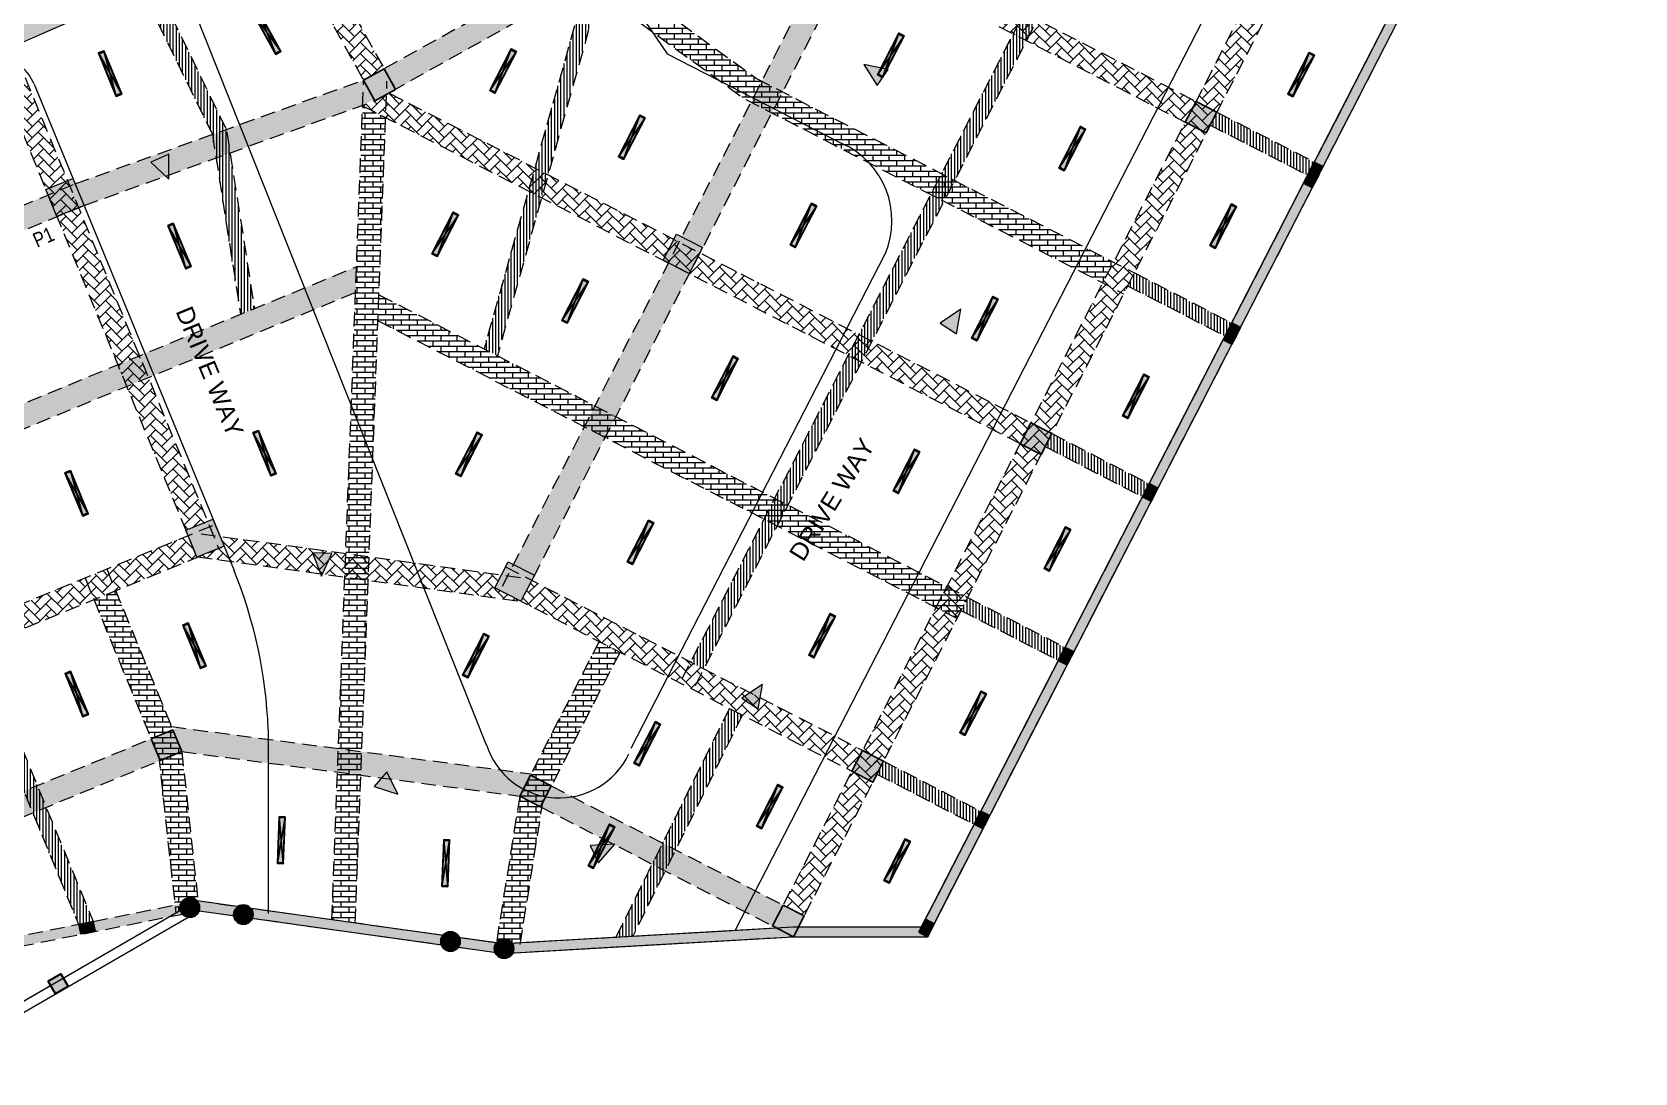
# Model space of a CAD drawing. Header units: inches. Extents: x 1182429 to 1211915, y -922309 to -906718.
# Drawn here: x 1194340 to 1195981, y -918304 to -917239 of the extents above; entities that cross this region are included whole.
import ezdxf

# ---------------------------------------------------------------- set-up
doc = ezdxf.new("R2010")
doc.units = ezdxf.units.IN
doc.header["$LTSCALE"] = 6
doc.linetypes.add('CONTINOUS', pattern=[2000000.0, 1000000.0, 1000000.0])
doc.linetypes.add('DASHED2', pattern=[0.375, 0.25, -0.125])
for name, color, linetype in [('A-CUTOUT', 3, 'CONTINOUS'), ('CELLING', 34, 'Continuous'), ('COLL SIZE', 160, 'Continuous'), ('door', 5, 'Continuous'), ('E-WIRING', 5, 'Continuous'), ('FITTING', 24, 'Continuous')]:
    doc.layers.add(name, color=color, linetype=linetype)
for name, color, linetype, lineweight in [('col hatch', 13, 'Continuous', 30), ('COL MARK', 210, 'Continuous', 18), ('column', 240, 'Continuous', 25), ('GRID DIM-2', 1, 'Continuous', 9), ('Hatch', 251, 'Continuous', 0), ('v.b', 200, 'Continuous', 5), ('W', 250, 'Continuous', 5), ('wall', 7, 'Continuous', 30), ('wall new', 3, 'Continuous', 25)]:
    doc.layers.add(name, color=color, linetype=linetype, lineweight=lineweight)
doc.styles.add('ARI', font='arial.ttf')
pattern_1 = [(45, (54985.341, -15499.118), (0, 11.494727835), [24.384, -8.128]), (135, (54991.088, -15493.37), (1e-15, 11.494727835), [24.384, -8.128])]
pattern_2 = [(45, (63759.249, -15499.118), (0, 11.494727835), [24.384, -8.128]), (135, (63764.997, -15493.37), (1e-15, 11.494727835), [24.384, -8.128])]
pattern_3 = [(0, (63759.2494, -15499.1176), (0, 5.419344), []), (90, (63759.249, -15499.118), (-8.128, 5.419344), [5.419344, -5.419344])]
pattern_4 = [(0, (54985.341, -15499.1176), (0, 5.419344), []), (90, (54985.341, -15499.118), (-8.128, 5.419344), [5.419344, -5.419344])]
pattern_5 = [(90, (63759.2494, -15499.1176), (-3.175, 0), [])]
pattern_6 = [(0, (-27.8192783, 2.9401021), (0, 0.001397), [0.001016, -0.000381]), (90, (-27.8192783, 2.9401021), (-0.001397, 0), [0.001016, -0.000381])]

# ---------------------------------------------------------------- blocks, each defined once
blk = doc.blocks.new('sdfdsf')
at = {"lineweight": -3}
blk.add_hatch(color=7, dxfattribs=at).paths.add_polyline_path([(23236.7, 14983.3), (23242.1, 14983.3), (23242.1, 15029.5), (23236.7, 15029.5)])
at = {"layer": 'Hatch'}
h = blk.add_hatch(dxfattribs=at)
h.set_pattern_fill('ANGLE', color=5, scale=0.0002)
h.set_pattern_definition(pattern_6)
h.paths.add_polyline_path([(23236.4, 15029.5), (23242.4, 15029.5), (23242.4, 15030.4), (23236.4, 15030.4)])
h = blk.add_hatch(dxfattribs=at)
h.set_pattern_fill('ANGLE', color=5, scale=0.0002)
h.set_pattern_definition(pattern_6)
h.paths.add_polyline_path([(23236.4, 14983.3), (23242.4, 14983.3), (23242.4, 14982.4), (23236.4, 14982.4)])
for p, q in [((23242.4, 15030.4), (23236.4, 14982.4)), ((23242.4, 14982.4), (23236.4, 15030.4))]:
    blk.add_line(p, q)
at = {"layer": 'CELLING', "color": 5}
for points in [[(23236.4, 14982.4), (23242.4, 14982.4), (23242.4, 15030.4), (23236.4, 15030.4)], [(23242.4, 15029.5), (23236.4, 15029.5), (23236.4, 15030.4), (23242.4, 15030.4)], [(23236.4, 15029.5), (23242.4, 15029.5), (23242.4, 15030.4), (23236.4, 15030.4)], [(23236.7, 14983.3), (23242.1, 14983.3), (23242.1, 15029.5), (23236.7, 15029.5)], [(23236.4, 14983.3), (23242.4, 14983.3), (23242.4, 14982.4), (23236.4, 14982.4)], [(23236.4, 14983.3), (23242.4, 14983.3), (23242.4, 14982.4), (23236.4, 14982.4)]]:
    blk.add_lwpolyline(points, close=True, dxfattribs=at)

msp = doc.modelspace()

# ---------------------------------------------------------------- hatches: boundary and pattern name
at = {"layer": 'A-CUTOUT', "lineweight": 0, "ltscale": 0.3, "true_color": 0xffc6b3}
h = msp.add_hatch(dxfattribs=at)
h.set_pattern_fill('AR-BRSTD', color=31, scale=0.08)
h.set_pattern_definition(pattern_4)
h.paths.add_polyline_path([(1193662.8, -917497.4), (1193615.9, -917516.8), (1193625, -917538.7), (1194372.8, -917230.3), (1194505.9, -917172.3), (1194594.1, -917133.8), (1194588.3, -917123.3), (1194582.4, -917112.7), (1194489.3, -917153.3), (1194353.7, -917212.5)])
h = msp.add_hatch(dxfattribs=at)
h.set_pattern_fill('AR-BRSTD', color=31, scale=0.08)
h.set_pattern_definition(pattern_3)
h.paths.add_polyline_path([(1195429.4, -917491.8), (1195436.4, -917495.4), (1195447.3, -917474.1), (1195081.8, -917286.2), (1194930.8, -917176.1), (1194907.7, -917189), (1194949.4, -917219.4), (1195067.6, -917305.6), (1195070.8, -917307.6), (1195273.6, -917411.8)])
h = msp.add_hatch(dxfattribs=at)
h.set_pattern_fill('AR-BRSTD', color=31, scale=0.08)
h.set_pattern_definition(pattern_3)
h.paths.add_polyline_path([(1194649.7, -918079.3), (1194665.2, -917667.7), (1194675.2, -917402.9), (1194678.6, -917314.1), (1194702.1, -917326.2), (1194696.9, -917464.2), (1194687.3, -917719.9), (1194679.9, -917915), (1194672.1, -918122), (1194671, -918150.4), (1194647.1, -918147)])
h = msp.add_hatch(dxfattribs=at)
h.set_pattern_fill('AR-BRSTD', color=31, scale=0.08)
h.set_pattern_definition(pattern_3)
h.paths.add_polyline_path([(1193754.4, -917855.9), (1194672.3, -917478.6), (1194671.4, -917505), (1193763.5, -917878)])
h = msp.add_hatch(dxfattribs=at)
h.set_pattern_fill('AR-BRSTD', color=31, scale=0.08)
h.set_pattern_definition([(0, (63845.3907, -15331.4515), (0, 5.419344), []), (90, (63845.391, -15331.4515), (-8.128, 5.419344), [5.419344, -5.419344])])
h.paths.add_polyline_path([(1195052.9, -917718.3), (1195287, -917838.6), (1195298, -917817.3), (1194695.3, -917507.6), (1194694.3, -917534.1)])
h = msp.add_hatch(dxfattribs=at)
h.set_pattern_fill('AR-BRSTD', color=31, scale=0.08)
h.set_pattern_definition(pattern_4)
h.paths.add_polyline_path([(1194425.7, -917810.4), (1194493.2, -917973.8), (1194510, -918127.8), (1194487.2, -918140.4), (1194469.8, -917981.1), (1194403.5, -917819.6)])
h = msp.add_hatch(dxfattribs=at)
h.set_pattern_fill('AR-BRSTD', color=31, scale=0.08)
h.set_pattern_definition(pattern_4)
h.paths.add_polyline_path([(1194908.2, -917886.7), (1194839.4, -918020.7), (1194815.5, -918170.6), (1194824.1, -918171.8), (1194839.8, -918170.7), (1194862.5, -918028.2), (1194942.1, -917873.3), (1194920.7, -917862.3)])
at = {"layer": 'col hatch', "ltscale": 100, "true_color": 0x52271e}
h = msp.add_hatch(color=19, dxfattribs=at)
h.dxf.hatch_style = 1
h.paths.add_polyline_path([(1194356.5, -918210.2), (1194369.5, -918202.6), (1194377.1, -918215.6), (1194364.1, -918223.2)])
at = {"layer": 'COL MARK', "lineweight": 30, "true_color": 0xffc6b3}
h = msp.add_hatch(color=31, dxfattribs=at)
h.dxf.hatch_style = 1
h.paths.add_polyline_path([(1194354.2, -917399.8), (1194382, -917388.4), (1194393.4, -917416.1), (1194365.6, -917427.5)])
at = {"layer": 'COL MARK'}
h = msp.add_hatch(color=256, dxfattribs=at)
h.dxf.hatch_style = 1
h.paths.add_polyline_path([(1194354.2, -917399.8), (1194382, -917388.4), (1194393.4, -917416.1), (1194365.6, -917427.5)])
at = {"layer": 'COL MARK', "lineweight": 30, "true_color": 0xffc6b3}
h = msp.add_hatch(color=31, dxfattribs=at)
h.dxf.hatch_style = 1
h.paths.add_polyline_path([(1195000, -917445.5), (1195026.7, -917459.2), (1195012.9, -917485.9), (1194986.3, -917472.1)])
at = {"layer": 'COL MARK'}
h = msp.add_hatch(color=256, dxfattribs=at)
h.dxf.hatch_style = 1
h.paths.add_polyline_path([(1195000, -917445.5), (1195026.7, -917459.2), (1195012.9, -917485.9), (1194986.3, -917472.1)])
at = {"layer": 'COL MARK', "lineweight": 30, "true_color": 0xffc6b3}
h = msp.add_hatch(color=31, dxfattribs=at)
h.dxf.hatch_style = 1
h.paths.add_polyline_path([(1194497.5, -917748.5), (1194525.3, -917737.1), (1194536.7, -917764.8), (1194508.9, -917776.2)])
at = {"layer": 'COL MARK'}
h = msp.add_hatch(color=256, dxfattribs=at)
h.dxf.hatch_style = 1
h.paths.add_polyline_path([(1194497.5, -917748.5), (1194525.3, -917737.1), (1194536.7, -917764.8), (1194508.9, -917776.2)])
at = {"layer": 'COL MARK', "lineweight": 30, "true_color": 0xffc6b3}
h = msp.add_hatch(color=31, dxfattribs=at)
h.dxf.hatch_style = 1
h.paths.add_polyline_path([(1194827.7, -917780.8), (1194854.4, -917794.5), (1194840.7, -917821.2), (1194814, -917807.5)])
at = {"layer": 'COL MARK'}
h = msp.add_hatch(color=256, dxfattribs=at)
h.dxf.hatch_style = 1
h.paths.add_polyline_path([(1194827.7, -917780.8), (1194854.4, -917794.5), (1194840.7, -917821.2), (1194814, -917807.5)])
at = {"layer": 'COLL SIZE', "lineweight": 25, "ltscale": 100, "true_color": 0xffc6b3}
h = msp.add_hatch(color=31, dxfattribs=at)
h.dxf.hatch_style = 1
h.paths.add_polyline_path([(1195646.1, -917385.1), (1195652.9, -917371.7), (1195661.8, -917376.3), (1195655, -917389.6)])
at = {"layer": 'COLL SIZE', "ltscale": 100}
h = msp.add_hatch(color=256, dxfattribs=at)
h.dxf.hatch_style = 1
h.paths.add_polyline_path([(1195642, -917393.1), (1195648.9, -917379.7), (1195657.8, -917384.3), (1195650.9, -917397.6)])
h = msp.add_hatch(color=256, dxfattribs=at)
h.dxf.hatch_style = 1
h.paths.add_polyline_path([(1195559.5, -917553.6), (1195566.4, -917540.3), (1195575.3, -917544.8), (1195568.4, -917558.2)])
at = {"layer": 'COLL SIZE', "lineweight": 25, "ltscale": 100, "true_color": 0xffc6b3}
h = msp.add_hatch(color=31, dxfattribs=at)
h.dxf.hatch_style = 1
h.paths.add_polyline_path([(1195561.6, -917549.6), (1195568.4, -917536.3), (1195577.3, -917540.9), (1195570.5, -917554.2)])
h = msp.add_hatch(color=31, dxfattribs=at)
h.dxf.hatch_style = 1
h.paths.add_polyline_path([(1195477, -917714.2), (1195483.9, -917700.8), (1195492.8, -917705.4), (1195485.9, -917718.7)])
at = {"layer": 'COLL SIZE', "ltscale": 100}
h = msp.add_hatch(color=256, dxfattribs=at)
h.dxf.hatch_style = 1
h.paths.add_polyline_path([(1195477, -917714.2), (1195483.9, -917700.8), (1195492.8, -917705.4), (1195485.9, -917718.7)])
at = {"layer": 'COLL SIZE', "lineweight": 25, "ltscale": 100, "true_color": 0xffc6b3}
h = msp.add_hatch(color=31, dxfattribs=at)
h.dxf.hatch_style = 1
h.paths.add_polyline_path([(1195390.8, -917881.8), (1195397.7, -917868.5), (1195406.6, -917873.1), (1195399.7, -917886.4)])
at = {"layer": 'COLL SIZE', "ltscale": 100}
h = msp.add_hatch(color=256, dxfattribs=at)
h.dxf.hatch_style = 1
h.paths.add_polyline_path([(1195390.9, -917881.8), (1195397.7, -917868.5), (1195406.6, -917873), (1195399.7, -917886.4)])
at = {"layer": 'COLL SIZE', "lineweight": 25, "ltscale": 100, "true_color": 0xffc6b3}
h = msp.add_hatch(color=31, dxfattribs=at)
h.dxf.hatch_style = 1
h.paths.add_polyline_path([(1195304.7, -918049.5), (1195311.6, -918036.1), (1195320.4, -918040.7), (1195313.6, -918054)])
at = {"layer": 'COLL SIZE', "ltscale": 100}
h = msp.add_hatch(color=256, dxfattribs=at)
h.dxf.hatch_style = 1
h.paths.add_polyline_path([(1195304.7, -918049.5), (1195311.6, -918036.1), (1195320.4, -918040.7), (1195313.6, -918054)])
at = {"layer": 'COLL SIZE', "lineweight": 25, "ltscale": 100, "true_color": 0xffc6b3}
h = msp.add_hatch(color=31, dxfattribs=at)
h.dxf.hatch_style = 1
h.paths.add_polyline_path([(1194387.9, -918152), (1194402.6, -918148.9), (1194404.7, -918158.7), (1194390, -918161.8)])
h = msp.add_hatch(color=31, dxfattribs=at)
h.dxf.hatch_style = 1
h.paths.add_polyline_path([(1195247.9, -918160), (1195254.7, -918146.7), (1195263.6, -918151.3), (1195256.8, -918164.6)])
at = {"layer": 'COLL SIZE', "ltscale": 100}
h = msp.add_hatch(color=256, dxfattribs=at)
h.dxf.hatch_style = 1
h.paths.add_polyline_path([(1195247.9, -918160), (1195254.7, -918146.7), (1195263.6, -918151.3), (1195256.8, -918164.6)])
at = {"layer": 'column', "ltscale": 10, "true_color": 0xffc6b3}
h = msp.add_hatch(color=31, dxfattribs=at)
h.dxf.hatch_style = 1
h.paths.add_polyline_path([(1194679.5, -917287.9), (1194700.5, -917276.3), (1194712.2, -917297.3), (1194691.2, -917308.9)])
at = {"layer": 'column', "ltscale": 10}
h = msp.add_hatch(color=256, dxfattribs=at)
h.dxf.hatch_style = 1
h.paths.add_polyline_path([(1194679.5, -917287.9), (1194700.5, -917276.3), (1194712.2, -917297.3), (1194691.2, -917308.9)])
at = {"layer": 'column', "ltscale": 10, "true_color": 0xffc6b3}
h = msp.add_hatch(color=31, dxfattribs=at)
h.dxf.hatch_style = 1
h.paths.add_polyline_path([(1195531.9, -917309.5), (1195553.2, -917320.5), (1195542.3, -917341.8), (1195520.9, -917330.9)])
at = {"layer": 'column', "ltscale": 10}
h = msp.add_hatch(color=256, dxfattribs=at)
h.dxf.hatch_style = 1
h.paths.add_polyline_path([(1195531.9, -917309.5), (1195553.2, -917320.5), (1195542.3, -917341.8), (1195520.9, -917330.9)])
at = {"layer": 'column', "ltscale": 10, "true_color": 0xffc6b3}
h = msp.add_hatch(color=31, dxfattribs=at)
h.dxf.hatch_style = 1
h.paths.add_polyline_path([(1195362.8, -917638.6), (1195384.1, -917649.6), (1195373.2, -917670.9), (1195351.8, -917660)])
at = {"layer": 'column', "ltscale": 10}
h = msp.add_hatch(color=256, dxfattribs=at)
h.dxf.hatch_style = 1
h.paths.add_polyline_path([(1195362.8, -917638.6), (1195384.1, -917649.6), (1195373.2, -917670.9), (1195351.8, -917660)])
at = {"layer": 'column', "ltscale": 10, "true_color": 0xffc6b3}
h = msp.add_hatch(color=31, dxfattribs=at)
h.dxf.hatch_style = 1
h.paths.add_polyline_path([(1194462, -917962), (1194484.2, -917952.9), (1194493.3, -917975.1), (1194471.1, -917984.2)])
at = {"layer": 'column', "ltscale": 10}
h = msp.add_hatch(color=256, dxfattribs=at)
h.dxf.hatch_style = 1
h.paths.add_polyline_path([(1194462, -917962), (1194484.2, -917952.9), (1194493.3, -917975.1), (1194471.1, -917984.2)])
at = {"layer": 'column', "ltscale": 10, "true_color": 0xffc6b3}
h = msp.add_hatch(color=31, dxfattribs=at)
h.dxf.hatch_style = 1
h.paths.add_polyline_path([(1195190.5, -917974), (1195211.9, -917984.9), (1195200.9, -918006.3), (1195179.6, -917995.3)])
at = {"layer": 'column', "ltscale": 10}
h = msp.add_hatch(color=256, dxfattribs=at)
h.dxf.hatch_style = 1
h.paths.add_polyline_path([(1195190.5, -917974), (1195211.9, -917984.9), (1195200.9, -918006.3), (1195179.6, -917995.3)])
at = {"layer": 'column', "ltscale": 10, "true_color": 0xffc6b3}
h = msp.add_hatch(color=31, dxfattribs=at)
h.dxf.hatch_style = 1
h.paths.add_polyline_path([(1194850.3, -917999.3), (1194871.7, -918010.3), (1194860.7, -918031.6), (1194839.4, -918020.6)])
at = {"layer": 'column', "ltscale": 10}
h = msp.add_hatch(color=256, dxfattribs=at)
h.dxf.hatch_style = 1
h.paths.add_polyline_path([(1194850.3, -917999.3), (1194871.7, -918010.3), (1194860.7, -918031.6), (1194839.4, -918020.6)])
at = {"layer": 'column', "ltscale": 10, "true_color": 0xffc6b3}
h = msp.add_hatch(color=31, dxfattribs=at)
h.dxf.hatch_style = 1
edge = h.paths.add_edge_path()
edge.add_arc((1194501.7, -918134.8), 10, 0, 360)
h = msp.add_hatch(color=31, dxfattribs=at)
h.dxf.hatch_style = 1
edge = h.paths.add_edge_path()
edge.add_arc((1194501.7, -918134.8), 10, 0, 360)
at = {"layer": 'column', "ltscale": 10}
h = msp.add_hatch(color=256, dxfattribs=at)
h.dxf.hatch_style = 1
edge = h.paths.add_edge_path()
edge.add_arc((1194501.7, -918134.8), 10, 0, 360)
h = msp.add_hatch(color=256, dxfattribs=at)
h.dxf.hatch_style = 1
edge = h.paths.add_edge_path()
edge.add_arc((1194501.7, -918134.8), 10, 0, 360)
at = {"layer": 'column', "ltscale": 10, "true_color": 0xffc6b3}
h = msp.add_hatch(color=31, dxfattribs=at)
h.dxf.hatch_style = 1
edge = h.paths.add_edge_path()
edge.add_arc((1194556.5, -918142), 10, 0, 360)
h = msp.add_hatch(color=31, dxfattribs=at)
h.dxf.hatch_style = 1
edge = h.paths.add_edge_path()
edge.add_arc((1194556.5, -918142), 10, 0, 360)
at = {"layer": 'column', "ltscale": 10}
h = msp.add_hatch(color=256, dxfattribs=at)
h.dxf.hatch_style = 1
edge = h.paths.add_edge_path()
edge.add_arc((1194556.5, -918142), 10, 0, 360)
h = msp.add_hatch(color=256, dxfattribs=at)
h.dxf.hatch_style = 1
edge = h.paths.add_edge_path()
edge.add_arc((1194556.5, -918142), 10, 0, 360)
at = {"layer": 'column', "ltscale": 10, "true_color": 0xffc6b3}
h = msp.add_hatch(color=31, dxfattribs=at)
h.dxf.hatch_style = 1
h.paths.add_polyline_path([(1195109.2, -918132.3), (1195130.5, -918143.2), (1195119.6, -918164.6), (1195098.2, -918153.6)])
at = {"layer": 'column', "ltscale": 10}
h = msp.add_hatch(color=256, dxfattribs=at)
h.dxf.hatch_style = 1
h.paths.add_polyline_path([(1195109.2, -918132.3), (1195130.5, -918143.2), (1195119.6, -918164.6), (1195098.2, -918153.6)])
at = {"layer": 'column', "ltscale": 10, "true_color": 0xffc6b3}
h = msp.add_hatch(color=31, dxfattribs=at)
h.dxf.hatch_style = 1
edge = h.paths.add_edge_path()
edge.add_arc((1194768.5, -918169.5), 10, 0, 360)
h = msp.add_hatch(color=31, dxfattribs=at)
h.dxf.hatch_style = 1
edge = h.paths.add_edge_path()
edge.add_arc((1194768.5, -918169.5), 10, 0, 360)
at = {"layer": 'column', "ltscale": 10}
h = msp.add_hatch(color=256, dxfattribs=at)
h.dxf.hatch_style = 1
edge = h.paths.add_edge_path()
edge.add_arc((1194768.5, -918169.5), 10, 0, 360)
h = msp.add_hatch(color=256, dxfattribs=at)
h.dxf.hatch_style = 1
edge = h.paths.add_edge_path()
edge.add_arc((1194768.5, -918169.5), 10, 0, 360)
at = {"layer": 'column', "ltscale": 10, "true_color": 0xffc6b3}
h = msp.add_hatch(color=31, dxfattribs=at)
h.dxf.hatch_style = 1
edge = h.paths.add_edge_path()
edge.add_arc((1194823.4, -918176.8), 10, 0, 360)
h = msp.add_hatch(color=31, dxfattribs=at)
h.dxf.hatch_style = 1
edge = h.paths.add_edge_path()
edge.add_arc((1194823.4, -918176.8), 10, 0, 360)
at = {"layer": 'column', "ltscale": 10}
h = msp.add_hatch(color=256, dxfattribs=at)
h.dxf.hatch_style = 1
edge = h.paths.add_edge_path()
edge.add_arc((1194823.4, -918176.8), 10, 0, 360)
h = msp.add_hatch(color=256, dxfattribs=at)
h.dxf.hatch_style = 1
edge = h.paths.add_edge_path()
edge.add_arc((1194823.4, -918176.8), 10, 0, 360)
at = {"layer": 'door', "lineweight": 0, "ltscale": 0.3, "true_color": 0xffc6b3}
h = msp.add_hatch(dxfattribs=at)
h.set_pattern_fill('AR-HBONE', color=31, scale=0.08)
h.set_pattern_definition(pattern_2)
h.paths.add_polyline_path([(1194833, -917783.5), (1195238.8, -916993.7), (1195167.3, -916841.4), (1194985.8, -916661.7), (1194926.3, -916441.4), (1194700.8, -916476.3), (1194263.5, -916718.7), (1194241.2, -916732.7), (1194040.2, -916873.8), (1194030.5, -916848.9), (1194225.6, -916712.2), (1194693.9, -916452.7), (1194932.6, -916416.2), (1194948, -916429.8), (1195007.2, -916649.3), (1195183.9, -916824.7), (1195188.1, -916829.1), (1195263.9, -916997.4), (1194854.4, -917794.5)])
h = msp.add_hatch(dxfattribs=at)
h.set_pattern_fill('AR-HBONE', color=31, scale=0.08)
h.set_pattern_definition(pattern_1)
h.paths.add_polyline_path([(1194343.9, -916674.1), (1194364.9, -916662.5), (1194506.4, -916926), (1194700.5, -917276.3), (1194679.5, -917287.9), (1194554.2, -917061.7), (1194450.4, -916872.4), (1194368.6, -916720)])
h = msp.add_hatch(dxfattribs=at)
h.set_pattern_fill('AR-HBONE', color=31, scale=0.08)
h.set_pattern_definition(pattern_2)
h.paths.add_polyline_path([(1194497.5, -917748.5), (1194116.1, -916820.5), (1194136.1, -916806.4), (1194520.2, -917740.4)])
h = msp.add_hatch(dxfattribs=at)
h.set_pattern_fill('AR-HBONE', color=31, scale=0.08)
h.set_pattern_definition(pattern_1)
h.paths.add_polyline_path([(1195610, -917157.4), (1195271.1, -916983.3), (1195244.4, -916969.6), (1195225.8, -916985.3), (1194679.5, -917287.9), (1194384.2, -917393.9), (1193683.4, -917681.9), (1193692.5, -917704), (1194393.4, -917416.1), (1194678.6, -917313.5), (1194712.2, -917297.3), (1194930.8, -917176.1), (1195220.9, -917015.4), (1195260.2, -917004.6), (1195599.1, -917178.8)])
h = msp.add_hatch(dxfattribs=at)
h.set_pattern_fill('AR-HBONE', color=31, scale=0.08)
h.set_pattern_definition(pattern_1)
h.paths.add_polyline_path([(1195487.5, -917313.7), (1195520.9, -917330.9), (1195531.9, -917309.5), (1195095.1, -917085.1), (1195069.8, -917099.1), (1195264.4, -917199.1), (1195443.4, -917291.1)])
h = msp.add_hatch(dxfattribs=at)
h.set_pattern_fill('AR-HBONE', color=31, scale=0.08)
h.set_pattern_definition(pattern_1)
h.paths.add_polyline_path([(1195140.9, -918123), (1195620.4, -917189.7), (1195599.1, -917178.8), (1195109.2, -918132.3), (1195130.5, -918143.2)])
h = msp.add_hatch(dxfattribs=at)
h.set_pattern_fill('AR-HBONE', color=31, scale=0.08)
h.set_pattern_definition(pattern_1)
h.paths.add_polyline_path([(1195139, -917550.6), (1195373.2, -917670.9), (1195384.2, -917649.6), (1194705.6, -917301), (1194678.6, -917314.1)])
h = msp.add_hatch(dxfattribs=at)
h.set_pattern_fill('AR-HBONE', color=31, scale=0.08)
h.set_pattern_definition(pattern_1)
h.paths.add_polyline_path([(1194263, -917877.3), (1194508.9, -917776.2), (1194499.8, -917754), (1193825.8, -918031), (1193835, -918053.1)])
h = msp.add_hatch(dxfattribs=at)
h.set_pattern_fill('AR-HBONE', color=31, scale=0.08)
h.set_pattern_definition(pattern_2)
h.paths.add_polyline_path([(1194532.5, -917754.8), (1194536.7, -917764.8), (1194509.8, -917775.9), (1194840.7, -917821.2), (1194814, -917807.5), (1194818.8, -917794)])
h = msp.add_hatch(dxfattribs=at)
h.set_pattern_fill('AR-HBONE', color=31, scale=0.08)
h.set_pattern_definition(pattern_1)
h.paths.add_polyline_path([(1194966.8, -917886), (1195200.9, -918006.3), (1195211.9, -917984.9), (1194851.6, -917799.8), (1194840.7, -917821.2)])
h = msp.add_hatch(dxfattribs=at)
h.set_pattern_fill('AR-HBONE', color=31, scale=0.08)
h.set_pattern_definition(pattern_1)
h.paths.add_polyline_path([(1193915.6, -918249.3), (1194202, -918094.8), (1194493.3, -917975.1), (1194839.4, -918020.7), (1195098.2, -918153.6), (1195109.2, -918132.3), (1194850.3, -917999.3), (1194846.5, -917997.4), (1194489.9, -917950.4), (1194484.2, -917952.8), (1194192.9, -918072.6), (1193906.4, -918227.1)])
at = {"layer": 'FITTING', "lineweight": 0, "ltscale": 0.3, "true_color": 0xffc6b3}
h = msp.add_hatch(dxfattribs=at)
h.set_pattern_fill('ANSI31', color=31, angle=45)
h.set_pattern_definition(pattern_5)
h.paths.add_polyline_path([(1194388.5, -917064.8), (1194370, -917026.9), (1194384.8, -917020.3), (1194538.4, -917337.2), (1194539.5, -917341.1), (1194567.7, -917521.6), (1194553.5, -917527.5), (1194524.7, -917343.4)])
h = msp.add_hatch(dxfattribs=at)
h.set_pattern_fill('ANSI31', color=31, angle=45)
h.set_pattern_definition(pattern_5)
h.paths.add_polyline_path([(1195027.6, -917857.8), (1195014.4, -917883.5), (1195027.7, -917890.3), (1195436.3, -917095.1), (1195422.9, -917088.3)])
h = msp.add_hatch(dxfattribs=at)
h.set_pattern_fill('ANSI31', color=31, angle=45)
h.set_pattern_definition(pattern_5)
h.paths.add_polyline_path([(1194802.9, -917562.9), (1194907.7, -917189), (1194920.6, -917198.4), (1194816.5, -917569.9)])
h = msp.add_hatch(dxfattribs=at)
h.set_pattern_fill('ANSI31', color=31, angle=45)
h.set_pattern_definition([(90, (63680.975, -15651.361), (-3.175, 0), [])])
h.paths.add_polyline_path([(1195561.8, -917325.1), (1195652.9, -917371.9), (1195646, -917385.2), (1195546.2, -917334), (1195553.1, -917320.6)])
h = msp.add_hatch(dxfattribs=at)
h.set_pattern_fill('ANSI31', color=31, angle=45)
h.set_pattern_definition([(90, (63596.45, -15815.9227), (-3.175, 0), [])])
h.paths.add_polyline_path([(1195477.2, -917489.6), (1195568.3, -917536.4), (1195561.5, -917549.8), (1195461.7, -917498.5), (1195468.6, -917485.2)])
h = msp.add_hatch(dxfattribs=at)
h.set_pattern_fill('ANSI31', color=31, angle=45)
h.set_pattern_definition([(90, (63511.899, -15980.458), (-3.175, 0), [])])
h.paths.add_polyline_path([(1195392.7, -917654.2), (1195483.8, -917701), (1195476.9, -917714.3), (1195377.2, -917663.1), (1195384, -917649.7)])
h = msp.add_hatch(dxfattribs=at)
h.set_pattern_fill('ANSI31', color=31, angle=45)
h.set_pattern_definition([(90, (63425.7377, -16148.1268), (-3.175, 0), [])])
h.paths.add_polyline_path([(1195306.5, -917821.8), (1195397.6, -917868.6), (1195390.8, -917882), (1195291, -917830.7), (1195297.9, -917817.4)])
h = msp.add_hatch(dxfattribs=at)
h.set_pattern_fill('ANSI31', color=31, angle=45)
h.set_pattern_definition(pattern_5)
h.paths.add_polyline_path([(1194280.7, -917891.7), (1194273.1, -917873.1), (1194286.9, -917867.4), (1194402.6, -918148.9), (1194387.6, -918151.9)])
h = msp.add_hatch(dxfattribs=at)
h.set_pattern_fill('ANSI31', color=31, angle=45)
h.set_pattern_definition(pattern_5)
h.paths.add_polyline_path([(1195028.8, -917981.9), (1195054.1, -917931), (1195067.5, -917937.7), (1194955.2, -918164.1), (1194937.9, -918165.1)])
h = msp.add_hatch(dxfattribs=at)
h.set_pattern_fill('ANSI31', color=31, angle=45)
h.set_pattern_definition([(90, (63339.5816, -16315.7853), (-3.175, 0), [])])
h.paths.add_polyline_path([(1195220.4, -917989.5), (1195311.5, -918036.3), (1195304.6, -918049.6), (1195204.9, -917998.4), (1195211.7, -917985)])
at = {"layer": 'W', "ltscale": 10}
h = msp.add_hatch(color=256, dxfattribs=at)
h.dxf.hatch_style = 1
h.paths.add_polyline_path([(1195216.8, -917276.9), (1195191.8, -917271.7), (1195205.4, -917293.3)])
h = msp.add_hatch(color=256, dxfattribs=at)
h.dxf.hatch_style = 1
h.paths.add_polyline_path([(1194461.7, -917371.6), (1194480.2, -917389.1), (1194480, -917363.6)])
h = msp.add_hatch(color=256, dxfattribs=at)
h.dxf.hatch_style = 1
h.paths.add_polyline_path([(1195286.6, -917547.4), (1195291.1, -917522.3), (1195269.9, -917536.5)])
h = msp.add_hatch(color=256, dxfattribs=at)
h.dxf.hatch_style = 1
h.paths.add_polyline_path([(1194627.1, -917771.6), (1194636.4, -917795.4), (1194647.1, -917772.2)])
h = msp.add_hatch(color=256, dxfattribs=at)
h.dxf.hatch_style = 1
h.paths.add_polyline_path([(1195083.6, -917931.4), (1195088.1, -917906.3), (1195066.9, -917920.5)])
h = msp.add_hatch(color=256, dxfattribs=at)
h.dxf.hatch_style = 1
h.paths.add_polyline_path([(1194690.3, -918011), (1194714.7, -918018.6), (1194703.2, -917995.8)])
h = msp.add_hatch(color=256, dxfattribs=at)
h.dxf.hatch_style = 1
h.paths.add_polyline_path([(1194920, -918089.1), (1194936.9, -918070), (1194911.4, -918071.1)])
at = {"layer": 'wall new', "lineweight": 9, "ltscale": 6, "true_color": 0xffc6b3}
h = msp.add_hatch(dxfattribs=at)
h.set_pattern_fill('AR-CONC', color=31, scale=0.06)
h.set_pattern_definition([(50, (73495.981, -15499.118), (10.93108014, -0.95634513), [1.143, -12.573]), (355, (73495.981, -15499.118), (-2.114605285, 11.46341071), [0.9144, -10.05843505]), (100.4514447, (73496.892, -15499.197), (8.816474825, 10.507065115), [0.97140053, -10.68541468]), (46.1842, (73495.981, -15496.07), (16.26474245, -2.52253968), [1.7145, -18.8595]), (96.6355576, (73497.336, -15496.28), (14.24424804, 14.84556748), [1.45710139, -16.02813649]), (351.1841512, (73495.981, -15496.07), (14.24424804, 14.84556748), [1.37159802, -15.08758392]), (21, (73497.505, -15496.832), (9.096863476, -6.13591189), [1.143, -12.573]), (326, (73497.505, -15496.832), (3.7081217, 11.05127797), [0.9144, -10.0584]), (71.451445, (73498.263, -15497.343), (12.80498516, 4.91536613), [0.97140053, -10.68539626]), (37.5, (73495.981, -15499.1176), (0.185316195, 5.073302332), [0, -9.93648, 0, -10.2108, 0, -10.0965]), (7.5, (73495.981, -15499.1176), (4.00917975, 6.01083449), [0, -5.82168, 0, -9.70788, 0, -3.8481]), (327.5, (73492.5824, -15499.1176), (8.13543571, -0.34372464), [0, -3.81, 0, -11.8872, 0, -15.7734]), (317.5, (73491.0584, -15499.1176), (8.887750883, 1.525589462), [0, -4.953, 0, -7.89432, 0, -11.2014])])
h.paths.add_polyline_path([(1194691.6, -918163.4), (1194822.7, -918181.7), (1194931.4, -918175.4), (1195046.1, -918168.8), (1195119.6, -918164.6), (1195256.8, -918164.6), (1195981.2, -916754.8), (1194850.7, -915632.2), (1194198, -915899.7), (1194257.2, -916043.2), (1193169.1, -916488.6), (1193894.4, -918260.6), (1194211.5, -918197.6), (1194511.1, -918138.1)])
h.paths.add_polyline_path([(1194693, -918153.4), (1194823.1, -918171.7), (1194930.9, -918165.5), (1195045.5, -918158.8), (1195119.3, -918154.6), (1195250.7, -918154.6), (1195969, -916756.7), (1194848.3, -915643.9), (1194211.1, -915905.1), (1194270.3, -916048.6), (1193182.1, -916494.1), (1193901.4, -918251.5), (1194209.1, -918187.5), (1194509.1, -918127.7)], flags=16)

# ---------------------------------------------------------------- linework, layer by layer
at = {"layer": 'col hatch', "color": 19, "ltscale": 100, "true_color": 0x52271e, "elevation": 971}
msp.add_lwpolyline([(1194356.5, -918210.2), (1194369.5, -918202.6), (1194377.1, -918215.6), (1194364.1, -918223.2), (1194356.5, -918210.2)], dxfattribs=at)
at = {"layer": 'COL MARK', "color": 31, "true_color": 0xffc6b3}
for points in [[(1194354.2, -917399.8), (1194382, -917388.4), (1194393.4, -917416.1), (1194365.6, -917427.5)], [(1195000, -917445.5), (1195026.7, -917459.2), (1195012.9, -917485.9), (1194986.3, -917472.1)], [(1194497.5, -917748.5), (1194525.3, -917737.1), (1194536.7, -917764.8), (1194508.9, -917776.2)], [(1194827.7, -917780.8), (1194854.4, -917794.5), (1194840.7, -917821.2), (1194814, -917807.5)]]:
    msp.add_lwpolyline(points, close=True, dxfattribs=at)
at = {"layer": 'COL MARK'}
for points in [[(1194354.2, -917399.8), (1194382, -917388.4), (1194393.4, -917416.1), (1194365.6, -917427.5)], [(1195000, -917445.5), (1195026.7, -917459.2), (1195012.9, -917485.9), (1194986.3, -917472.1)], [(1194497.5, -917748.5), (1194525.3, -917737.1), (1194536.7, -917764.8), (1194508.9, -917776.2)], [(1194827.7, -917780.8), (1194854.4, -917794.5), (1194840.7, -917821.2), (1194814, -917807.5)]]:
    msp.add_lwpolyline(points, close=True, dxfattribs=at)
at = {"layer": 'COLL SIZE', "color": 31, "lineweight": 25, "ltscale": 100, "true_color": 0xffc6b3}
for points in [[(1195646.1, -917385.1), (1195652.9, -917371.7), (1195661.8, -917376.3), (1195655, -917389.6), (1195646.1, -917385.1)], [(1195477, -917714.2), (1195483.9, -917700.8), (1195492.8, -917705.4), (1195485.9, -917718.7), (1195477, -917714.2)], [(1195304.7, -918049.5), (1195311.6, -918036.1), (1195320.4, -918040.7), (1195313.6, -918054), (1195304.7, -918049.5)], [(1194387.9, -918152), (1194402.6, -918148.9), (1194404.7, -918158.7), (1194390, -918161.8), (1194387.9, -918152)]]:
    msp.add_lwpolyline(points, dxfattribs=at)
at = {"layer": 'COLL SIZE', "ltscale": 100}
for points in [[(1195642, -917393.1), (1195648.9, -917379.7), (1195657.8, -917384.3), (1195650.9, -917397.6), (1195642, -917393.1)], [(1195559.5, -917553.6), (1195566.4, -917540.3), (1195575.3, -917544.8), (1195568.4, -917558.2), (1195559.5, -917553.6)], [(1195477, -917714.2), (1195483.9, -917700.8), (1195492.8, -917705.4), (1195485.9, -917718.7), (1195477, -917714.2)], [(1195390.9, -917881.8), (1195397.7, -917868.5), (1195406.6, -917873), (1195399.7, -917886.4), (1195390.9, -917881.8)], [(1195304.7, -918049.5), (1195311.6, -918036.1), (1195320.4, -918040.7), (1195313.6, -918054), (1195304.7, -918049.5)]]:
    msp.add_lwpolyline(points, dxfattribs=at)
at = {"layer": 'COLL SIZE', "color": 31, "lineweight": 25, "ltscale": 100, "true_color": 0xffc6b3}
for points, elevation in [([(1195561.6, -917549.6), (1195568.4, -917536.3), (1195577.3, -917540.9), (1195570.5, -917554.2), (1195561.6, -917549.6)], -3969.1), ([(1195390.8, -917881.8), (1195397.7, -917868.5), (1195406.6, -917873.1), (1195399.7, -917886.4), (1195390.8, -917881.8)], 3734.4), ([(1195247.9, -918160), (1195254.7, -918146.7), (1195263.6, -918151.3), (1195256.8, -918164.6), (1195247.9, -918160)], -3969.1)]:
    msp.add_lwpolyline(points, dxfattribs=dict(at, elevation=elevation))
at = {"layer": 'COLL SIZE', "ltscale": 100, "elevation": -3969.1}
msp.add_lwpolyline([(1195247.9, -918160), (1195254.7, -918146.7), (1195263.6, -918151.3), (1195256.8, -918164.6), (1195247.9, -918160)], dxfattribs=at)
at = {"layer": 'column', "color": 31, "ltscale": 10, "true_color": 0xffc6b3}
for points in [[(1194679.5, -917287.9), (1194700.5, -917276.3), (1194712.2, -917297.3), (1194691.2, -917308.9), (1194679.5, -917287.9)], [(1195531.9, -917309.5), (1195553.2, -917320.5), (1195542.3, -917341.8), (1195520.9, -917330.9), (1195531.9, -917309.5)], [(1195362.8, -917638.6), (1195384.1, -917649.6), (1195373.2, -917670.9), (1195351.8, -917660), (1195362.8, -917638.6)], [(1194462, -917962), (1194484.2, -917952.9), (1194493.3, -917975.1), (1194471.1, -917984.2), (1194462, -917962)], [(1195190.5, -917974), (1195211.9, -917984.9), (1195200.9, -918006.3), (1195179.6, -917995.3), (1195190.5, -917974)], [(1194850.3, -917999.3), (1194871.7, -918010.3), (1194860.7, -918031.6), (1194839.4, -918020.6), (1194850.3, -917999.3)]]:
    msp.add_lwpolyline(points, dxfattribs=at)
at = {"layer": 'column', "ltscale": 10}
for points in [[(1194679.5, -917287.9), (1194700.5, -917276.3), (1194712.2, -917297.3), (1194691.2, -917308.9), (1194679.5, -917287.9)], [(1195531.9, -917309.5), (1195553.2, -917320.5), (1195542.3, -917341.8), (1195520.9, -917330.9), (1195531.9, -917309.5)], [(1195362.8, -917638.6), (1195384.1, -917649.6), (1195373.2, -917670.9), (1195351.8, -917660), (1195362.8, -917638.6)], [(1194462, -917962), (1194484.2, -917952.9), (1194493.3, -917975.1), (1194471.1, -917984.2), (1194462, -917962)], [(1195190.5, -917974), (1195211.9, -917984.9), (1195200.9, -918006.3), (1195179.6, -917995.3), (1195190.5, -917974)], [(1194850.3, -917999.3), (1194871.7, -918010.3), (1194860.7, -918031.6), (1194839.4, -918020.6), (1194850.3, -917999.3)]]:
    msp.add_lwpolyline(points, dxfattribs=at)
at = {"layer": 'column', "color": 31, "ltscale": 10, "true_color": 0xffc6b3, "elevation": -3969.1}
msp.add_lwpolyline([(1195109.2, -918132.3), (1195130.5, -918143.2), (1195119.6, -918164.6), (1195098.2, -918153.6), (1195109.2, -918132.3)], dxfattribs=at)
at = {"layer": 'column', "ltscale": 10, "elevation": -3969.1}
msp.add_lwpolyline([(1195109.2, -918132.3), (1195130.5, -918143.2), (1195119.6, -918164.6), (1195098.2, -918153.6), (1195109.2, -918132.3)], dxfattribs=at)
at = {"layer": 'column', "color": 31, "ltscale": 10, "true_color": 0xffc6b3}
for centre in [(1194501.7, -918134.8, 3969.1), (1194501.7, -918134.8), (1194556.5, -918142, 3969.1), (1194556.5, -918142), (1194768.5, -918169.5, 3969.1), (1194768.5, -918169.5), (1194823.4, -918176.8, 3969.1), (1194823.4, -918176.8)]:
    msp.add_circle(centre, 10, dxfattribs=at)
at = {"layer": 'column', "ltscale": 10}
for centre in [(1194501.7, -918134.8, 3969.1), (1194501.7, -918134.8), (1194556.5, -918142, 3969.1), (1194556.5, -918142), (1194768.5, -918169.5, 3969.1), (1194768.5, -918169.5), (1194823.4, -918176.8, 3969.1), (1194823.4, -918176.8)]:
    msp.add_circle(centre, 10, dxfattribs=at)
at = {"layer": 'v.b', "color": 31, "linetype": 'DASHED2', "ltscale": 10, "true_color": 0xffc6b3}
for p, q in [((1195969, -916756.7, -4085.9), (1195250.7, -918154.6, -3969.1)), ((1195981.2, -916754.8, -4086.5), (1195256.8, -918164.6, -3969.1)), ((1194136.1, -916806.4, 2121.8), (1194531.1, -917767.1)), ((1194116.1, -916820.5, 2528.6), (1194508.9, -917776.2)), ((1194506.4, -916926), (1194712.2, -917297.3)), ((1194485.4, -916937.7), (1194691.2, -917308.9)), ((1195249.8, -916972.3), (1194819.3, -917810.2)), ((1195225.8, -916985.3), (1194679.5, -917287.9)), ((1195271.1, -916983.3), (1194840.7, -917821.2)), ((1195231.8, -917007.3), (1194691.2, -917308.9)), ((1194370, -917026.9, -4388.3), (1194525.3, -917344.4)), ((1194384.8, -917020.3, -4264.8), (1194538.4, -917337.2)), ((1195433.9, -917066.9, 1984.6), (1195003.4, -917904.8, 1984.6)), ((1195447.3, -917073.8, 1984.6), (1195016.8, -917911.7, 1984.6)), ((1195095.1, -917085.1), (1195553.2, -917320.5)), ((1195069.8, -917099.1), (1195542.3, -917341.8)), ((1195610, -917157.4, 3969.1), (1195098.2, -918153.6, 3969.1)), ((1195631.4, -917168.4, 3969.1), (1195119.6, -918164.6, 3969.1)), ((1194907.7, -917189), (1194802.9, -917562.9, 84.6)), ((1194907.7, -917189), (1195067.6, -917305.6)), ((1194930.8, -917176.1), (1195081.8, -917286.2)), ((1194922.1, -917193), (1194816.5, -917569.9)), ((1194384.2, -917393.9), (1194679.4, -917287.7)), ((1194647.1, -918147, 0.3), (1194679.5, -917287.9)), ((1194671, -918150.9, 0.3), (1194703.5, -917288.9)), ((1195081.8, -917286.2), (1195468.7, -917485)), ((1194705.6, -917301), (1195384.1, -917649.6)), ((1194393.4, -917416.1), (1194691.2, -917308.9)), ((1194677.9, -917313.7), (1195373.2, -917670.9)), ((1195070.8, -917307.6), (1195457.7, -917506.4)), ((1195553.2, -917320.5), (1195652.9, -917371.7)), ((1195546.4, -917333.8), (1195646.1, -917385.1)), ((1194524.7, -917343.4), (1194553.5, -917527.5)), ((1194539.5, -917341.1), (1194567.8, -917521.6, 84.6)), ((1193661.2, -917691.1), (1194384.2, -917393.9)), ((1193670.3, -917713.3), (1194393.4, -917416.1)), ((1193732.2, -917865, -2125.9), (1194673.7, -917478.1, 26.3)), ((1195468.7, -917485, -3969.1), (1195568.4, -917536.3, -3969.1)), ((1195461.8, -917498.4, -3969.1), (1195561.5, -917549.6, -3969.1)), ((1193741.4, -917887.2, -2125.9), (1194671.4, -917505, 0.1)), ((1194695.3, -917507.6), (1195298, -917817.3)), ((1194694.3, -917534.1), (1195287, -917838.6)), ((1195384.1, -917649.6), (1195483.9, -917700.8)), ((1195377.3, -917662.9), (1195477, -917714.2)), ((1193803.6, -918040.1), (1194527.5, -917742.6)), ((1193812.8, -918062.3), (1194536.7, -917764.8)), ((1194513.1, -917752.1), (1194843.9, -917797.4)), ((1194509.8, -917775.9), (1194840.7, -917821.2)), ((1194394.3, -917797.4), (1194471.1, -917984.2)), ((1194416.5, -917788.2), (1194493.3, -917975.1)), ((1194824.9, -917786.1), (1195211.9, -917984.9)), ((1194814, -917807.5), (1195200.9, -918006.3)), ((1195291.2, -917830.6, 0), (1195390.8, -917881.8, 3734.4)), ((1195298, -917817.3, 0), (1195397.7, -917868.5, 3734.4)), ((1194920.7, -917862.3), (1194839.4, -918020.6, 7938.2)), ((1194273.1, -917873.2), (1194387.6, -918151.9)), ((1194286.9, -917867.5), (1194402.6, -918148.9)), ((1194942.1, -917873.3), (1194860.7, -918031.6, 7938.2)), ((1195054.1, -917931), (1194935.9, -918169.1, 8821.9)), ((1195067.5, -917937.6), (1194955.2, -918164.1, 8387)), ((1194192.9, -918072.6), (1194484.2, -917952.9)), ((1194482.8, -917949.5, 0), (1194851, -917998, 0.4)), ((1194202, -918094.8), (1194493.3, -917975.1)), ((1194469.5, -917977.7), (1194487.3, -918140.7, 1902.7)), ((1194493.3, -917975.1), (1194511.1, -918138.1, 1902.7)), ((1194493.3, -917975.1), (1194839.4, -918020.7, 0.4)), ((1195211.9, -917984.9), (1195311.6, -918036.2)), ((1194871.7, -918010.3, 6867.9), (1195113, -918134.2, 3352.2)), ((1195205, -917998.3), (1195304.7, -918049.5)), ((1194839.4, -918020.6), (1194815.5, -918170.6, 3913.1)), ((1194863.1, -918024.4), (1194839.2, -918174.4, 3913.1)), ((1194860.7, -918031.6), (1195102, -918155.6, -3515.7)), ((1194204.1, -918188.5, -1059.3), (1194509.1, -918127.7, 1922.5)), ((1194216.6, -918196.6, -957.5), (1194511.1, -918138.1, 1902.7)), ((1194509.1, -918127.7, 1922.5), (1194824.1, -918171.8, 3969.1)), ((1194511.1, -918138.1, 1902.7), (1194822.7, -918181.7, 3969.1)), ((1194822.1, -918171.7, 3969.1), (1195119, -918154.6, -3969.1)), ((1195119.6, -918154.6, -3969.1), (1195250.7, -918154.6, -3969.1)), ((1194822.7, -918181.7, 3969.1), (1195119.6, -918164.6, -3969.1)), ((1195119.6, -918164.6, -3969.1), (1195256.8, -918164.6, -3969.1))]:
    msp.add_line(p, q, dxfattribs=at)
at = {"layer": 'v.b', "color": 31, "linetype": 'DASHED2', "ltscale": 100, "true_color": 0xffc6b3}
msp.add_line((1194324.9, -917251.2, -4085.9), (1194594.1, -917133.8), dxfattribs=at)
at = {"layer": 'W', "ltscale": 10}
for p, q in [((1195969, -916756.7, -4085.9), (1195250.7, -918154.6, -3969.1)), ((1195981.2, -916754.8, -4086.5), (1195256.8, -918164.6, -3969.1)), ((1194222.1, -918293.7, 19.5), (1194509.1, -918127.7, 1922.5)), ((1194224.2, -918304.1), (1194511.1, -918138.1, 1902.7)), ((1194509.1, -918127.7, 1922.5), (1194824.1, -918171.8, 3969.1)), ((1194511.1, -918138.1, 1902.7), (1194822.7, -918181.7, 3969.1)), ((1194822.1, -918171.7, 3969.1), (1195119, -918154.6, -3969.1)), ((1195119.6, -918154.6, -3969.1), (1195250.7, -918154.6, -3969.1)), ((1194822.7, -918181.7, 3969.1), (1195119.6, -918164.6, -3969.1)), ((1195119.6, -918164.6, -3969.1), (1195256.8, -918164.6, -3969.1))]:
    msp.add_line(p, q, dxfattribs=at)
at = {"layer": 'W', "color": 1, "ltscale": 10}
for p, q in [((1194824.3, -917015.3, 268), (1194990.3, -917261, 1152.5)), ((1195577.1, -917151.8, 3969.1), (1195060, -918158, -2392.8)), ((1194505.7, -917215.9), (1194805.2, -917968.2, -322.4)), ((1194990.3, -917261, 1152.5), (1195169.2, -917352.6, 93.9)), ((1194342.3, -917291.8), (1194547, -917789.9)), ((1195213.3, -917465.9, 93.9), (1194953.2, -917972.1, -1529)), ((1194581.9, -917952.5), (1194581.9, -918140.9))]:
    msp.add_line(p, q, dxfattribs=at)
at = {"layer": 'W', "ltscale": 10}
for points, elevation in [([(1194691.6, -918163.4), (1194822.7, -918181.7), (1194931.4, -918175.4), (1195046.1, -918168.8), (1195119.6, -918164.6), (1195256.8, -918164.6), (1195981.2, -916754.8), (1194850.7, -915632.2), (1194198, -915899.7), (1194257.2, -916043.2), (1193169.1, -916488.6), (1193894.4, -918260.6), (1194224.2, -918304.1), (1194511.1, -918138.1), (1194691.6, -918163.4)], 3099.5), ([(1195216.8, -917276.9), (1195191.8, -917271.7), (1195205.4, -917293.3), (1195216.8, -917276.9)], 84.6), ([(1195286.6, -917547.4), (1195291.1, -917522.3), (1195269.9, -917536.5), (1195286.6, -917547.4)], 84.6), ([(1194627.1, -917771.6), (1194636.4, -917795.4), (1194647.1, -917772.2), (1194627.1, -917771.6)], 84.6), ([(1195083.6, -917931.4), (1195088.1, -917906.3), (1195066.9, -917920.5), (1195083.6, -917931.4)], -3311.7), ([(1194690.3, -918011), (1194714.7, -918018.6), (1194703.2, -917995.8), (1194690.3, -918011)], 84.6), ([(1194920, -918089.1), (1194936.9, -918070), (1194911.4, -918071.1), (1194920, -918089.1)], 84.6)]:
    msp.add_lwpolyline(points, dxfattribs=dict(at, elevation=elevation))
at = {"layer": 'W', "ltscale": 10, "elevation": 3099.5}
msp.add_lwpolyline([(1194693, -918153.4), (1194823.1, -918171.7), (1194930.9, -918165.5), (1195045.5, -918158.8), (1195119.3, -918154.6), (1195250.7, -918154.6), (1195969, -916756.7), (1194848.3, -915643.9), (1194211.1, -915905.1), (1194270.3, -916048.6), (1193182.1, -916494.1), (1193901.4, -918251.5), (1194222.1, -918293.7), (1194509.1, -918127.7)], close=True, dxfattribs=at)
at = {"layer": 'W', "ltscale": 10}
msp.add_lwpolyline([(1194461.7, -917371.6), (1194480.2, -917389.1), (1194480, -917363.6), (1194461.7, -917371.6)], dxfattribs=at)
at = {"layer": 'W', "color": 1, "ltscale": 10}
for centre, radius, start, end in [((1194290.5, -917315.1), 56.7, 24.3155, 111.5732), ((1195134, -917431.6, 93.9), 86.5, 336.6261, 65.9842), ((1194101.8, -917970.6), 480.4, 2.1632, 22.089), ((1194880, -917944.1, -1012.6), 78.5, 197.8681, 334.8195)]:
    msp.add_arc(centre, radius, start, end, dxfattribs=at)

# ---------------------------------------------------------------- block references
at = {"layer": 'E-WIRING', "xscale": -1}
for p, rotation in [((1222181.2, -919101.1, 51.9), 28.99194803124319), ((1209032.6, -941230.1, 11164.5), 332.8078253843603), ((1208635.7, -941246.3, 11164.5), 332.8078253843603), ((1221619.2, -922327.1, 401.3), 22.34151359089078), ((1209452.8, -941249.8, 11164.5), 332.8078253843603), ((1208767.5, -941314, 11164.5), 332.8078253843603), ((1209218.5, -941325.6, 11164.5), 332.8078253843603), ((1208943.2, -941404.3, 11164.5), 332.8078253843603), ((1209373.1, -941405, 11164.5), 332.8078253843603), ((1221690.3, -922503.7, 398.5), 22.34151359089078), ((1208576.5, -941413.4, 11164.5), 332.8078253843603), ((1208709.5, -941481.7, 11164.5), 332.8078253843603), ((1209129, -941499.7, 11164.5), 332.8078253843603), ((1208862.9, -941560.6, 11164.5), 332.8078253843603), ((1209283.6, -941579.2, 11164.5), 332.8078253843603), ((1221777.4, -922715.7, 398.5), 22.34151359089078), ((1208600.8, -941638.5, 11164.5), 332.8078253843603), ((1209048.7, -941656, 11164.5), 332.8078253843603), ((1221584.9, -922756.8), 22.34151359089078), ((1208776.5, -941728.7, 11164.5), 332.8078253843603), ((1209203.3, -941735.5, 11164.5), 332.8078253843603), ((1221705.6, -922912.8), 22.34151359089078), ((1208962.3, -941824.2, 11164.5), 332.8078253843603), ((1208607.8, -941844.6, 11164.5), 332.8078253843603), ((1221585.1, -922962.3, -25.2), 22.34151359089078), ((1209116.9, -941903.6, 11164.5), 332.8078253843603), ((1208783.4, -941934.8, 11164.5), 332.8078253843603), ((1208908.7, -941999.2, 11164.5), 332.8078253843603), ((1208736.4, -942039.8, 15218.3), 332.8078253843603), ((1209039.2, -942054.9, 11164.5), 332.8078253843603)]:
    msp.add_blockref('sdfdsf', p, dxfattribs=dict(at, rotation=rotation))
at = {"layer": 'E-WIRING', "extrusion": (0.000104893, 0.000394867, 1), "xscale": -1, "rotation": 357.8397645071883}
for p in [(1217252.9, -933936, -4149.7), (1217420.9, -933961.1, -236.9)]:
    msp.add_blockref('sdfdsf', p, dxfattribs=at)

# ---------------------------------------------------------------- texts
at = {"layer": 'GRID DIM-2', "color": 31, "ltscale": 0.3, "true_color": 0xffc6b3, "insert": (1194339.2, -917445.8, 84.6), "char_height": 15, "width": 210.298, "attachment_point": 1, "rotation": 23.6191, "style": 'ARI'}
msp.add_mtext('{\\fArial Narrow|b0|i0|c0|p34;P1}', dxfattribs=at)
at = {"layer": 'wall', "style": 'ARI'}
for rotation, p in [(292.4406, (1194486.8, -917524.3, -9776.6)), (58.2593, (1195129.6, -917781.8, -7750.5))]:
    msp.add_text('DRIVE WAY', height=18, rotation=rotation, dxfattribs=at).set_placement(p)

doc.saveas('drawing.dxf')
